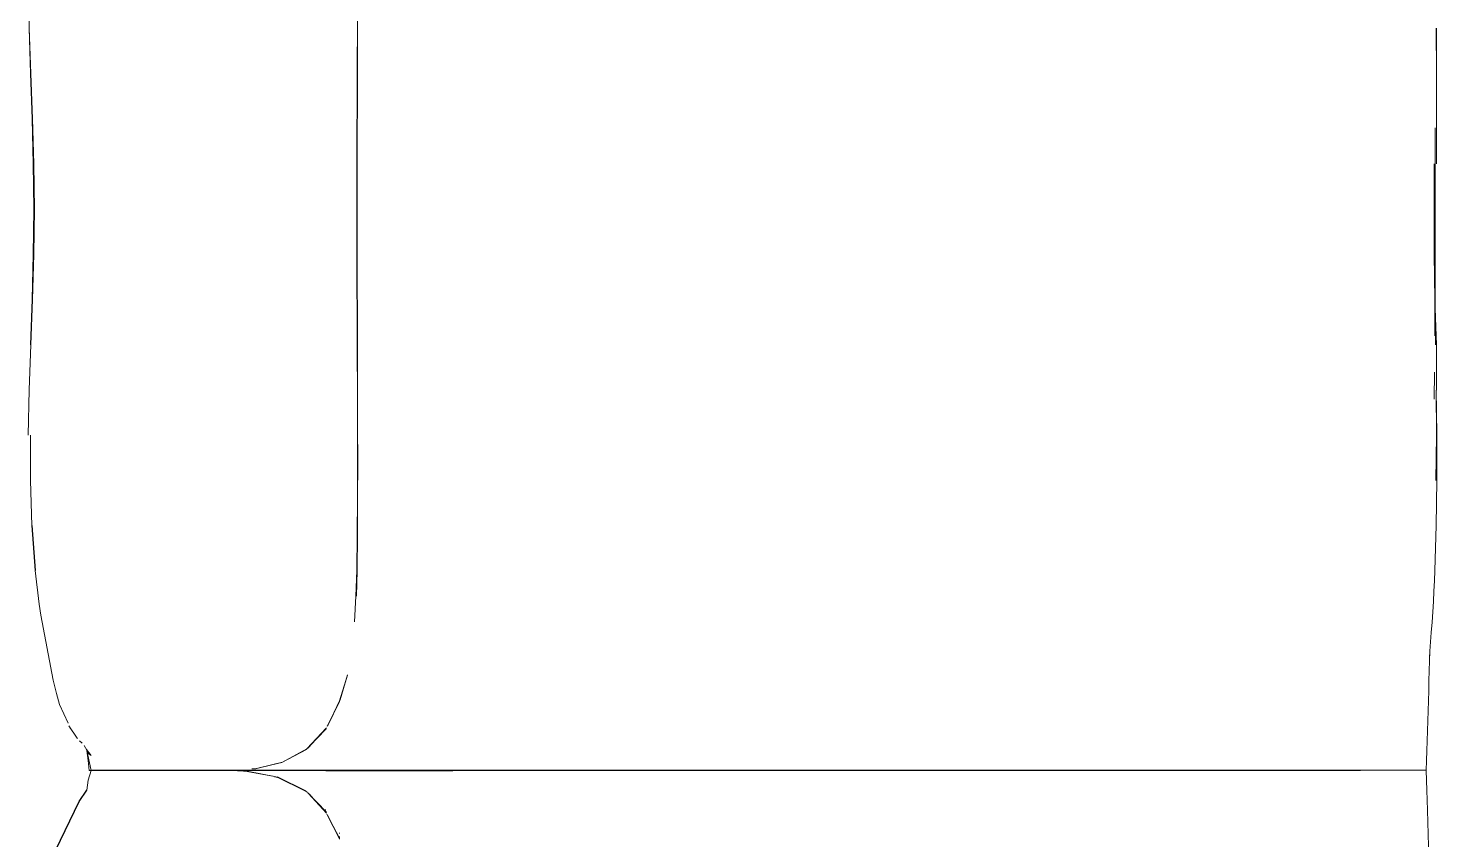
# Model space of a CAD drawing. Header units: inches. Extents: x -2 to 764, y -6 to 562.
# Drawn here: x 49.19 to 79.59, y 223.59 to 241.11 of the extents above; entities that cross this region are included whole.
import ezdxf

# ---------------------------------------------------------------- set-up
doc = ezdxf.new("R2010")
doc.units = ezdxf.units.IN
doc.header["$MEASUREMENT"] = 0
doc.layers.get('0').update_dxf_attribs({"true_color": 0xffffff})
doc.layers.add('SEAT', color=5, linetype='Continuous')

# ---------------------------------------------------------------- blocks, each defined once
blk = doc.blocks.new('LSD225X_0P')
at = {"layer": 'SEAT', "linetype": 'Continuous', "lineweight": 0}
for p, q in [((-15.608, 28.126), (-15.629, 29.102)), ((-8.518, 28.904), (-8.52, 28.124)), ((-8.517, 28.904), (-8.518, 28.124)), ((-15.592, 27.663), (-15.608, 28.126)), ((-15.573, 27.15), (-15.605, 28.126)), ((-15.605, 28.126), (-15.577, 27.15)), ((-8.52, 28.124), (-8.524, 27.344)), ((-8.518, 28.124), (-8.521, 27.344)), ((14.776, 27.152), (14.768, 28.129)), ((14.776, 27.152), (14.775, 28.129)), ((-15.573, 27.15), (-15.592, 27.663)), ((-15.577, 27.15), (-15.545, 26.174)), ((-15.536, 26.174), (-15.573, 27.15)), ((-8.524, 27.344), (-8.528, 26.563)), ((-8.521, 27.344), (-8.523, 26.563)), ((14.775, 26.175), (14.776, 27.152)), ((-8.528, 26.563), (-8.532, 25.783)), ((-8.523, 26.563), (-8.525, 25.783)), ((-15.545, 26.174), (-15.519, 25.197)), ((-15.505, 25.197), (-15.536, 26.174)), ((14.773, 25.198), (14.775, 26.175)), ((14.743, 25.784), (14.742, 25.98)), ((-8.532, 25.783), (-8.535, 25.002)), ((-8.525, 25.783), (-8.527, 25.002)), ((14.743, 25.589), (14.743, 25.784)), ((14.744, 25.393), (14.743, 25.589)), ((14.745, 25.198), (14.744, 25.393)), ((-15.519, 25.197), (-15.508, 24.221)), ((-15.493, 24.221), (-15.505, 25.197)), ((-8.535, 25.002), (-8.536, 24.221)), ((-8.527, 25.002), (-8.527, 24.221)), ((14.719, 24.221), (14.724, 25.198)), ((14.745, 25.003), (14.745, 25.198)), ((14.745, 24.807), (14.745, 25.003)), ((14.746, 24.612), (14.745, 24.807)), ((14.746, 24.416), (14.746, 24.612)), ((14.746, 24.221), (14.746, 24.416)), ((-15.508, 24.221), (-15.519, 23.245)), ((-15.505, 23.245), (-15.493, 24.221)), ((-8.536, 24.221), (-8.535, 23.441)), ((-8.527, 24.221), (-8.527, 23.441)), ((14.724, 23.244), (14.719, 24.221)), ((14.721, 24.221), (14.723, 23.439)), ((14.746, 24.026), (14.746, 24.221)), ((14.746, 23.83), (14.746, 24.026)), ((14.745, 23.635), (14.746, 23.83)), ((-8.535, 23.441), (-8.532, 22.66)), ((-8.527, 23.441), (-8.525, 22.66)), ((14.723, 23.439), (14.728, 22.658)), ((14.745, 23.439), (14.745, 23.635)), ((14.745, 23.244), (14.745, 23.439)), ((-15.519, 23.245), (-15.545, 22.269)), ((-15.536, 22.269), (-15.505, 23.245)), ((14.737, 22.267), (14.724, 23.244)), ((14.744, 23.048), (14.745, 23.244)), ((14.743, 22.853), (14.744, 23.048)), ((14.743, 22.658), (14.743, 22.853)), ((-8.532, 22.66), (-8.528, 21.88)), ((-8.525, 22.66), (-8.523, 21.88)), ((14.742, 22.462), (14.743, 22.658)), ((-15.545, 22.269), (-15.577, 21.292)), ((-15.573, 21.292), (-15.536, 22.269)), ((14.776, 21.29), (14.737, 22.267)), ((14.737, 22.267), (14.752, 21.29)), ((14.74, 22.071), (14.741, 22.267)), ((14.741, 22.267), (14.742, 22.462)), ((14.739, 21.876), (14.74, 22.071)), ((-8.528, 21.88), (-8.524, 21.099)), ((-8.523, 21.88), (-8.521, 21.099)), ((14.736, 21.494), (14.737, 21.68)), ((14.737, 21.68), (14.739, 21.876)), ((-15.608, 20.317), (-15.573, 21.292)), ((14.736, 21.485), (14.736, 21.494)), ((14.775, 20.314), (14.776, 21.29)), ((-8.524, 21.099), (-8.52, 20.318)), ((-8.521, 21.099), (-8.518, 20.318)), ((14.728, 20.508), (14.73, 20.704)), ((14.726, 20.313), (14.728, 20.508)), ((-15.629, 19.341), (-15.608, 20.317)), ((-8.52, 20.318), (-8.518, 19.537)), ((-8.518, 20.318), (-8.517, 19.537)), ((14.724, 20.118), (14.726, 20.313)), ((14.77, 19.338), (14.768, 20.314)), ((14.768, 20.314), (14.772, 19.862)), ((14.772, 19.862), (14.778, 19.338)), ((-8.518, 19.537), (-8.517, 18.756)), ((-8.517, 19.537), (-8.516, 18.756)), ((-15.582, 18.366), (-15.58, 19.341)), ((14.759, 18.363), (14.77, 19.338)), ((14.778, 19.338), (14.78, 18.363)), ((-8.517, 18.756), (-8.519, 17.976)), ((-8.516, 18.756), (-8.517, 17.976)), ((-15.551, 17.391), (-15.582, 18.366)), ((14.78, 18.363), (14.768, 17.389)), ((-8.519, 17.976), (-8.524, 17.197)), ((-8.517, 17.976), (-8.52, 17.197)), ((14.768, 17.389), (14.74, 16.416)), ((-8.524, 17.197), (-8.536, 16.416)), ((-8.52, 17.197), (-8.529, 16.416)), ((-15.451, 16.175), (-15.477, 16.416)), ((-15.421, 15.934), (-15.451, 16.175)), ((-8.536, 16.416), (-8.554, 15.863)), ((-8.529, 16.416), (-8.54, 15.865)), ((14.73, 16.193), (14.718, 15.971)), ((14.74, 16.416), (14.73, 16.193)), ((-15.389, 15.693), (-15.421, 15.934)), ((-8.554, 15.863), (-8.583, 15.308)), ((14.718, 15.971), (14.706, 15.748)), ((-15.353, 15.452), (-15.389, 15.693)), ((14.692, 15.525), (14.677, 15.302)), ((14.706, 15.748), (14.692, 15.525)), ((-15.087, 14.052), (-15.353, 15.452)), ((14.677, 15.302), (14.66, 15.08)), ((14.66, 15.08), (14.628, 14.679)), ((14.628, 14.679), (14.62, 14.462)), ((14.621, 14.47), (14.628, 14.679)), ((14.624, 14.541), (14.629, 14.673)), ((14.616, 14.254), (14.621, 14.47)), ((14.62, 14.462), (14.624, 14.541)), ((-15.018, 13.765), (-15.087, 14.052)), ((-8.905, 13.603), (-8.738, 14.161)), ((-8.9, 13.614), (-8.737, 14.17)), ((-8.738, 14.161), (-8.9, 13.614)), ((-8.737, 14.17), (-8.893, 13.624)), ((14.604, 13.822), (14.61, 14.038)), ((14.61, 14.038), (14.616, 14.254)), ((-14.954, 13.525), (-15.018, 13.765)), ((14.598, 13.606), (14.604, 13.822)), ((-14.769, 13.124), (-14.954, 13.525)), ((-8.909, 13.591), (-9.172, 13.062)), ((-9.163, 13.074), (-8.909, 13.591)), ((-8.905, 13.603), (-9.151, 13.085)), ((-8.9, 13.614), (-8.905, 13.603)), ((-8.893, 13.624), (-8.9, 13.614)), ((14.586, 13.175), (14.592, 13.391)), ((14.592, 13.391), (14.598, 13.606)), ((-9.151, 13.085), (-9.163, 13.074)), ((14.586, 13.175), (14.58, 12.96)), ((-14.571, 12.796), (-14.75, 13.063)), ((-14.75, 13.063), (-14.713, 13.005)), ((-14.566, 12.791), (-14.571, 12.796)), ((-9.614, 12.566), (-9.197, 12.999)), ((-9.605, 12.576), (-9.194, 13.012)), ((-9.197, 12.999), (-9.605, 12.576)), ((-9.595, 12.585), (-9.191, 13.024)), ((-9.194, 13.012), (-9.595, 12.585)), ((-9.191, 13.024), (-9.58, 12.599)), ((-9.172, 13.062), (-9.163, 13.074)), ((14.58, 12.96), (14.573, 12.745)), ((-14.464, 12.692), (-14.518, 12.742)), ((-14.365, 12.543), (-14.422, 12.641)), ((-14.266, 12.422), (-14.373, 12.557)), ((-14.315, 12.457), (-14.365, 12.543)), ((-14.337, 12.315), (-14.364, 12.53)), ((-14.364, 12.53), (-14.266, 12.099)), ((-14.315, 12.457), (-14.344, 12.493)), ((-9.623, 12.557), (-10.153, 12.277)), ((-10.138, 12.281), (-9.614, 12.566)), ((-9.614, 12.566), (-9.623, 12.557)), ((-9.605, 12.576), (-9.614, 12.566)), ((-9.595, 12.585), (-9.605, 12.576)), ((-9.587, 12.591), (-9.595, 12.585)), ((-9.583, 12.595), (-9.587, 12.591)), ((-9.58, 12.599), (-9.583, 12.595)), ((14.567, 12.529), (14.56, 12.314)), ((14.573, 12.745), (14.567, 12.529)), ((-14.309, 12.099), (-14.337, 12.315)), ((-14.266, 12.422), (-14.315, 12.457)), ((-10.367, 12.225), (-10.72, 12.14)), ((-10.699, 12.141), (-10.35, 12.228)), ((-10.153, 12.277), (-10.367, 12.225)), ((-10.35, 12.228), (-10.138, 12.281)), ((14.56, 12.314), (14.553, 12.099)), ((-14.337, 11.891), (-14.364, 11.676)), ((-14.269, 12.099), (-14.337, 11.891)), ((-14.266, 12.099), (-14.309, 12.099)), ((-14.266, 12.107), (-14.267, 12.099)), ((-14.224, 12.107), (-14.266, 12.107)), ((-14.223, 12.099), (-14.266, 12.099)), ((-14.208, 12.107), (-14.224, 12.107)), ((-14.209, 12.099), (-14.223, 12.099)), ((-14.203, 12.099), (-14.209, 12.099)), ((-14.203, 12.107), (-14.208, 12.107)), ((-14.201, 12.107), (-14.203, 12.107)), ((-14.199, 12.099), (-14.203, 12.099)), ((-14.181, 12.107), (-14.201, 12.107)), ((-14.181, 12.099), (-14.199, 12.099)), ((-14.138, 12.107), (-14.181, 12.107)), ((-14.138, 12.099), (-14.181, 12.099)), ((-14.1, 12.107), (-14.138, 12.107)), ((-14.098, 12.099), (-14.138, 12.099)), ((-11.163, 12.098), (-11.218, 12.099)), ((-11.112, 12.096), (-11.163, 12.098)), ((-11.065, 12.094), (-11.112, 12.096)), ((-11.021, 12.091), (-11.065, 12.094)), ((-10.979, 12.088), (-11.021, 12.091)), ((-10.94, 12.085), (-10.979, 12.088)), ((-10.903, 12.082), (-10.94, 12.085)), ((-10.342, 11.977), (-10.903, 12.082)), ((-10.869, 12.079), (-10.903, 12.082)), ((-10.903, 12.082), (-10.308, 11.97)), ((-10.308, 11.97), (-10.869, 12.079)), ((-10.802, 12.134), (-10.718, 12.14)), ((-10.754, 12.107), (-10.785, 12.107)), ((-10.754, 12.099), (-10.785, 12.099)), ((-10.679, 12.107), (-10.754, 12.107)), ((-10.679, 12.099), (-10.754, 12.099)), ((-10.72, 12.14), (-10.699, 12.141)), ((-10.66, 12.107), (-10.679, 12.107)), ((-10.66, 12.099), (-10.679, 12.099)), ((-10.554, 12.107), (-10.66, 12.107)), ((-10.554, 12.099), (-10.66, 12.099)), ((-10.521, 12.107), (-10.554, 12.107)), ((-10.521, 12.099), (-10.554, 12.099)), ((-10.437, 12.107), (-10.521, 12.107)), ((-10.436, 12.099), (-10.521, 12.099)), ((-10.389, 12.107), (-10.437, 12.107)), ((-10.389, 12.099), (-10.436, 12.099)), ((-10.308, 12.107), (-10.389, 12.107)), ((-10.308, 12.099), (-10.389, 12.099)), ((-10.253, 12.107), (-10.308, 12.107)), ((-10.253, 12.099), (-10.308, 12.099)), ((-10.168, 12.107), (-10.253, 12.107)), ((-10.168, 12.099), (-10.253, 12.099)), ((-10.108, 12.107), (-10.168, 12.107)), ((-10.108, 12.099), (-10.168, 12.099)), ((-10.018, 12.107), (-10.108, 12.107)), ((-10.018, 12.099), (-10.108, 12.099)), ((-9.955, 12.107), (-10.018, 12.107)), ((-9.955, 12.099), (-10.018, 12.099)), ((-9.856, 12.107), (-9.955, 12.107)), ((-9.856, 12.099), (-9.955, 12.099)), ((-9.569, 12.099), (-9.896, 12.101)), ((-9.896, 12.101), (-9.694, 12.1)), ((-9.793, 12.107), (-9.856, 12.107)), ((-9.793, 12.099), (-9.856, 12.099)), ((-9.679, 12.107), (-9.793, 12.107)), ((-9.679, 12.099), (-9.793, 12.099)), ((-9.444, 12.099), (-9.764, 12.1)), ((-9.764, 12.1), (-9.569, 12.099)), ((-9.694, 12.107), (-9.569, 12.107)), ((-9.694, 12.1), (-9.569, 12.099)), ((-9.335, 12.099), (-9.694, 12.1)), ((-9.694, 12.1), (-9.452, 12.098)), ((-9.623, 12.107), (-9.679, 12.107)), ((-9.611, 12.099), (-9.679, 12.099)), ((-9.445, 12.107), (-9.623, 12.107)), ((-9.444, 12.099), (-9.622, 12.099)), ((-9.569, 12.099), (-9.335, 12.099)), ((-9.452, 12.098), (-9.2, 12.097)), ((-9.242, 12.107), (-9.445, 12.107)), ((-9.242, 12.099), (-9.444, 12.099)), ((-9.181, 12.107), (-9.242, 12.107)), ((-9.181, 12.099), (-9.242, 12.099)), ((-9.2, 12.097), (-8.94, 12.096)), ((-9.022, 12.107), (-9.181, 12.107)), ((-9.022, 12.099), (-9.181, 12.099)), ((-8.962, 12.107), (-9.022, 12.107)), ((-8.962, 12.099), (-9.022, 12.099)), ((-8.745, 12.107), (-8.962, 12.107)), ((-8.745, 12.099), (-8.962, 12.099)), ((-8.94, 12.096), (-8.673, 12.095)), ((-8.719, 12.107), (-8.751, 12.107)), ((-8.719, 12.099), (-8.751, 12.099)), ((-8.52, 12.107), (-8.719, 12.107)), ((-8.52, 12.099), (-8.719, 12.099)), ((-8.673, 12.095), (-8.401, 12.095)), ((-8.452, 12.107), (-8.52, 12.107)), ((-8.452, 12.099), (-8.52, 12.099)), ((-8.277, 12.107), (-8.452, 12.107)), ((-8.277, 12.099), (-8.452, 12.099)), ((-8.401, 12.095), (-8.125, 12.095)), ((-8.218, 12.107), (-8.277, 12.107)), ((-8.218, 12.099), (-8.277, 12.099)), ((-7.989, 12.107), (-8.218, 12.107)), ((-7.989, 12.099), (-8.218, 12.099)), ((-8.125, 12.095), (-7.848, 12.095)), ((-7.944, 12.107), (-7.989, 12.107)), ((-7.944, 12.099), (-7.989, 12.099)), ((-7.753, 12.107), (-7.944, 12.107)), ((-7.753, 12.099), (-7.944, 12.099)), ((-7.848, 12.095), (-7.57, 12.095)), ((-7.682, 12.107), (-7.753, 12.107)), ((-7.682, 12.099), (-7.753, 12.099)), ((-7.499, 12.107), (-7.682, 12.107)), ((-7.499, 12.099), (-7.682, 12.099)), ((-7.57, 12.095), (-7.292, 12.095)), ((-7.429, 12.107), (-7.499, 12.107)), ((-7.447, 12.099), (-7.499, 12.099)), ((-7.216, 12.107), (-7.447, 12.107)), ((-7.216, 12.099), (-7.447, 12.099)), ((-7.292, 12.095), (-7.013, 12.096)), ((-7.157, 12.107), (-7.237, 12.107)), ((-7.157, 12.099), (-7.237, 12.099)), ((-6.975, 12.107), (-7.157, 12.107)), ((-6.975, 12.099), (-7.157, 12.099)), ((-6.854, 12.107), (-7.046, 12.107)), ((-7.013, 12.096), (-6.736, 12.096)), ((-6.854, 12.099), (-6.975, 12.099)), ((-6.718, 12.107), (-6.908, 12.107)), ((-6.717, 12.099), (-6.908, 12.099)), ((-6.736, 12.096), (-6.459, 12.097)), ((-6.662, 12.107), (-6.718, 12.107)), ((-6.662, 12.099), (-6.717, 12.099)), ((-6.443, 12.107), (-6.675, 12.107)), ((-6.443, 12.099), (-6.675, 12.099)), ((-6.381, 12.107), (-6.471, 12.107)), ((-6.381, 12.099), (-6.471, 12.099)), ((-6.459, 12.097), (-6.183, 12.098)), ((-6.204, 12.107), (-6.381, 12.107)), ((-6.204, 12.099), (-6.381, 12.099)), ((-6.134, 12.107), (-6.204, 12.107)), ((-6.134, 12.099), (-6.204, 12.099)), ((-6.183, 12.098), (-5.908, 12.098)), ((-5.93, 12.107), (-6.134, 12.107)), ((-5.93, 12.099), (-6.134, 12.099)), ((-5.904, 12.107), (-5.93, 12.107)), ((-5.904, 12.099), (-5.93, 12.099)), ((-5.908, 12.098), (-5.633, 12.099)), ((-5.67, 12.107), (-5.904, 12.107)), ((-5.669, 12.099), (-5.904, 12.099)), ((-5.599, 12.107), (-5.67, 12.107)), ((-5.599, 12.099), (-5.669, 12.099)), ((-5.633, 12.099), (-5.36, 12.099)), ((-5.429, 12.107), (-5.599, 12.107)), ((-5.429, 12.099), (-5.599, 12.099)), ((-5.364, 12.107), (-5.429, 12.107)), ((-5.364, 12.099), (-5.429, 12.099)), ((-5.087, 12.107), (-5.376, 12.107)), ((-5.134, 12.099), (-5.376, 12.099)), ((-5.134, 12.107), (-5.364, 12.107)), ((-5.134, 12.099), (-5.364, 12.099)), ((-5.36, 12.099), (-5.087, 12.099)), ((-4.079, 12.099), (-5.134, 12.099)), ((-4.049, 12.099), (-5.111, 12.099)), ((-3.989, 12.109), (-5.087, 12.107)), ((-5.087, 12.099), (-4.019, 12.1)), ((-4.004, 12.099), (-4.079, 12.099)), ((-2.992, 12.099), (-4.049, 12.099)), ((-4.019, 12.1), (-2.961, 12.099)), ((-3.626, 12.099), (-4.004, 12.099)), ((-2.929, 12.111), (-3.989, 12.109)), ((-3.204, 12.099), (-3.626, 12.099)), ((-3.023, 12.107), (-3.204, 12.107)), ((-3.023, 12.099), (-3.204, 12.099)), ((-2.976, 12.107), (-3.023, 12.107)), ((-2.976, 12.099), (-3.023, 12.099)), ((-1.938, 12.099), (-2.992, 12.099)), ((-2.872, 12.107), (-2.976, 12.107)), ((-2.872, 12.099), (-2.976, 12.099)), ((-2.961, 12.099), (-1.938, 12.099)), ((-1.879, 12.111), (-2.929, 12.111)), ((-2.118, 12.107), (-2.872, 12.107)), ((-2.118, 12.099), (-2.872, 12.099)), ((-2.001, 12.107), (-2.118, 12.107)), ((-2.001, 12.099), (-2.118, 12.099)), ((-1.967, 12.107), (-2.001, 12.107)), ((-1.967, 12.099), (-2.001, 12.099)), ((-1.872, 12.107), (-1.967, 12.107)), ((-1.871, 12.099), (-1.967, 12.099)), ((-0.832, 12.11), (-1.879, 12.111)), ((-1.364, 12.107), (-1.872, 12.107)), ((-1.364, 12.099), (-1.871, 12.099)), ((-0.61, 12.107), (-1.364, 12.107)), ((-0.61, 12.099), (-1.364, 12.099)), ((0.215, 12.107), (-0.832, 12.11)), ((0.144, 12.107), (-0.61, 12.107)), ((0.145, 12.099), (-0.61, 12.099)), ((1.674, 12.107), (0.144, 12.107)), ((0.144, 12.107), (1.695, 12.104)), ((1.674, 12.099), (0.145, 12.099)), ((1.695, 12.104), (0.168, 12.107)), ((0.168, 12.107), (1.717, 12.102)), ((1.717, 12.102), (0.191, 12.107)), ((0.191, 12.107), (1.739, 12.099)), ((1.739, 12.099), (0.215, 12.107)), ((3.203, 12.107), (1.674, 12.107)), ((3.203, 12.099), (1.674, 12.099)), ((4.732, 12.107), (3.203, 12.107)), ((4.732, 12.099), (3.203, 12.099)), ((6.061, 12.107), (4.732, 12.107)), ((6.061, 12.099), (4.732, 12.099)), ((7.39, 12.107), (6.061, 12.107)), ((7.39, 12.099), (6.061, 12.099)), ((8.718, 12.107), (7.39, 12.107)), ((8.718, 12.099), (7.39, 12.099)), ((10.047, 12.107), (8.718, 12.107)), ((10.047, 12.099), (8.718, 12.099)), ((10.284, 12.107), (10.047, 12.107)), ((10.284, 12.099), (10.047, 12.099)), ((10.521, 12.107), (10.284, 12.107)), ((10.521, 12.099), (10.284, 12.099)), ((10.758, 12.107), (10.521, 12.107)), ((10.759, 12.099), (10.521, 12.099)), ((10.996, 12.107), (10.758, 12.107)), ((10.996, 12.099), (10.759, 12.099)), ((11.233, 12.107), (10.996, 12.107)), ((11.233, 12.099), (10.996, 12.099)), ((11.47, 12.107), (11.233, 12.107)), ((11.47, 12.099), (11.233, 12.099)), ((11.707, 12.107), (11.47, 12.107)), ((11.707, 12.099), (11.47, 12.099)), ((11.557, 12.102), (11.549, 12.099)), ((11.944, 12.107), (11.707, 12.107)), ((11.944, 12.099), (11.707, 12.099)), ((11.849, 12.107), (11.84, 12.102)), ((12.181, 12.107), (11.944, 12.107)), ((12.181, 12.099), (11.944, 12.099)), ((12.142, 12.102), (12.15, 12.107)), ((12.15, 12.107), (12.152, 12.101)), ((12.419, 12.107), (12.181, 12.107)), ((12.419, 12.099), (12.181, 12.099)), ((12.656, 12.107), (12.419, 12.107)), ((12.656, 12.099), (12.419, 12.099)), ((12.443, 12.102), (12.45, 12.107)), ((12.45, 12.107), (12.453, 12.101)), ((12.893, 12.107), (12.656, 12.107)), ((12.893, 12.099), (12.656, 12.099)), ((13.13, 12.107), (12.893, 12.107)), ((13.052, 12.099), (12.893, 12.099)), ((13.13, 12.099), (13.052, 12.099)), ((13.367, 12.107), (13.13, 12.107)), ((13.604, 12.107), (13.367, 12.107)), ((13.841, 12.107), (13.604, 12.107)), ((14.079, 12.107), (13.841, 12.107)), ((14.316, 12.107), (14.079, 12.107)), ((14.553, 12.108), (14.316, 12.107)), ((14.553, 12.099), (14.566, 11.677)), ((-9.632, 11.658), (-9.6, 11.627)), ((-9.197, 11.207), (-9.594, 11.62)), ((-9.594, 11.62), (-9.194, 11.195)), ((-9.194, 11.195), (-9.583, 11.611)), ((-9.583, 11.611), (-9.191, 11.182)), ((-9.554, 11.592), (-9.57, 11.601)), ((-9.518, 11.55), (-9.554, 11.592)), ((14.566, 11.677), (14.573, 11.461)), ((-9.207, 11.245), (-9.212, 11.257)), ((14.573, 11.461), (14.58, 11.246)), ((-9.194, 11.195), (-9.197, 11.207)), ((-9.191, 11.182), (-9.194, 11.195)), ((-9.18, 11.157), (-8.911, 10.64)), ((-8.911, 10.64), (-9.172, 11.145)), ((-9.172, 11.145), (-8.911, 10.628)), ((-8.911, 10.628), (-9.163, 11.133)), ((-9.163, 11.133), (-8.909, 10.616)), ((14.58, 11.246), (14.624, 9.571)), ((-8.908, 10.741), (-8.911, 10.753)), ((-8.911, 10.653), (-8.91, 10.666)), ((-8.911, 10.64), (-8.911, 10.653)), ((-8.91, 10.666), (-8.909, 10.678)), ((-8.911, 10.628), (-8.911, 10.64)), ((-8.909, 10.616), (-8.911, 10.628))]:
    blk.add_line(p, q, dxfattribs=at)
at = {"layer": 'SEAT'}
for p, q in [((-15.551, 17.391), (-15.477, 16.416)), ((-14.1, 12.107), (-10.77, 12.107)), ((-10.308, 11.97), (-10.246, 11.955)), ((-9.632, 11.658), (-10.246, 11.955)), ((-14.53, 11.431), (-14.364, 11.676)), ((-15.029, 10.39), (-14.53, 11.431))]:
    blk.add_line(p, q, dxfattribs=at)

msp = doc.modelspace()

# ---------------------------------------------------------------- block references
msp.add_blockref('LSD225X_0P', (64.815, 212.985))

doc.saveas('drawing.dxf')
